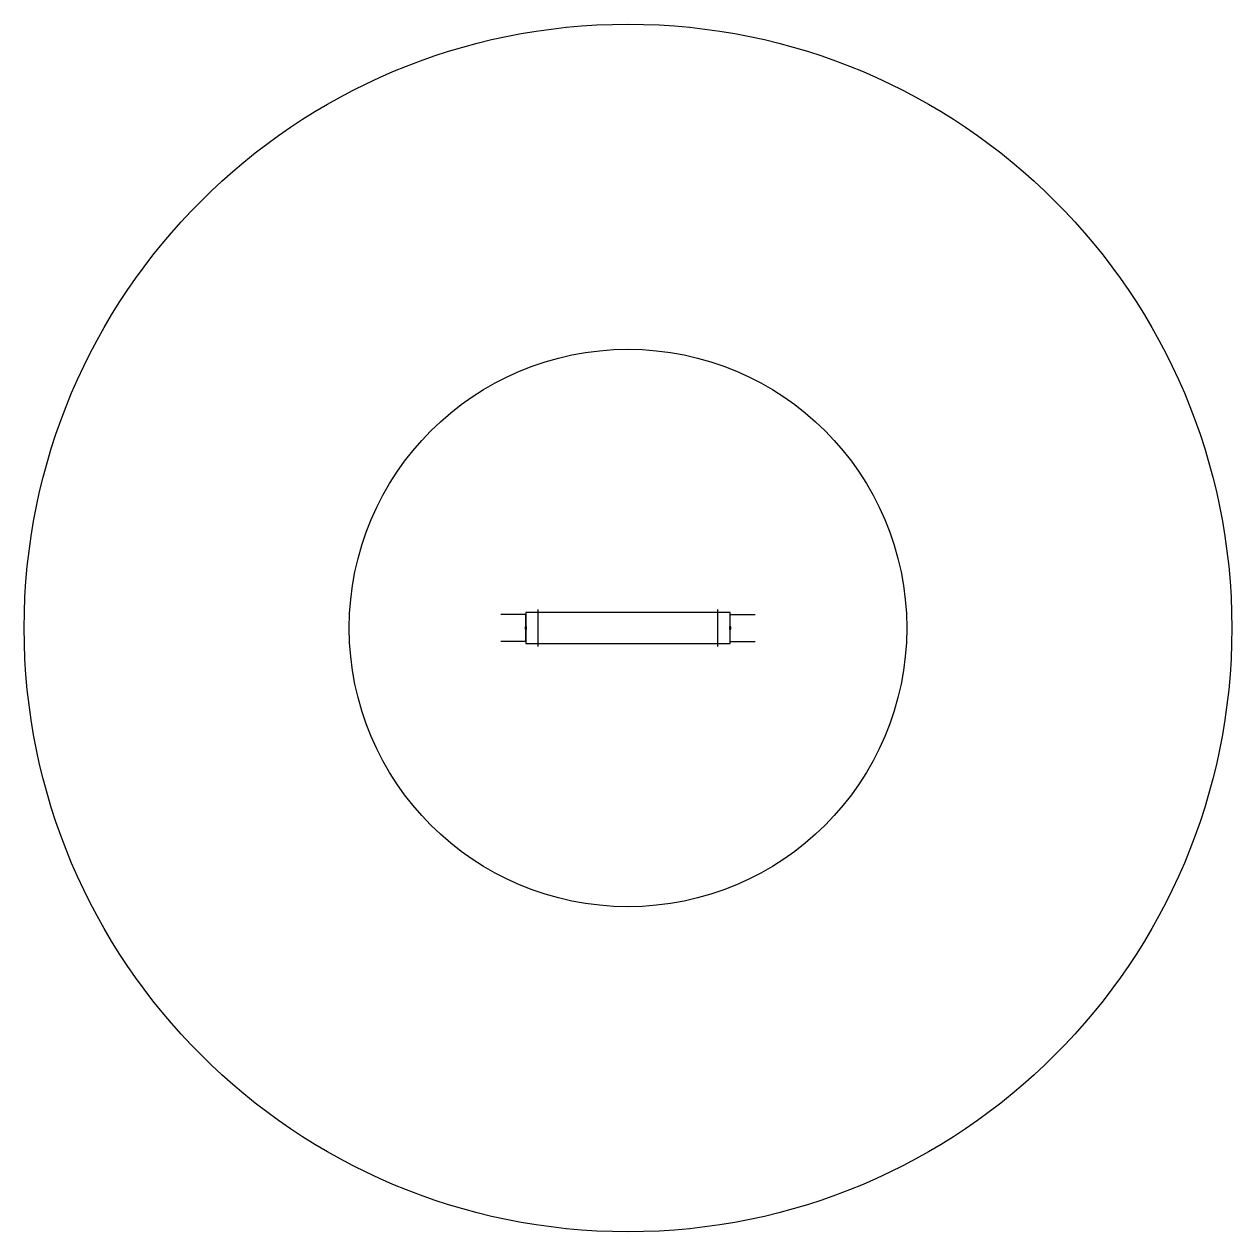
# Model space of a CAD drawing. Header units: metres. Extents: x -59 to 59, y -59 to 59.
import ezdxf

# ---------------------------------------------------------------- set-up
doc = ezdxf.new("R2010")
doc.units = ezdxf.units.M

msp = doc.modelspace()

# ---------------------------------------------------------------- linework, layer by layer
for p, q in [((-10.06, 1.32), (-12.5, 1.32)), ((-10.06, -1.32), (-10.06, 1.32)), ((-8.84, -1.83), (-8.84, 1.83)), ((8.84, -1.83), (8.84, 1.83)), ((10.06, -1.32), (10.06, 1.32)), ((10.06, 1.32), (12.5, 1.32)), ((-10.06, -1.32), (-12.5, -1.32)), ((10.06, -1.32), (12.5, -1.32))]:
    msp.add_line(p, q)
msp.add_lwpolyline([(-10.06, -1.525), (10.06, -1.525), (10.06, 1.525), (-10.06, 1.525)], close=True)
for centre, radius in [((0, 0), 59.43), ((0, 0), 27.43), ((-10.06, 0.1143), 0.05), ((-10.06, 0), 0.05), ((10.06, 0.1143), 0.05), ((10.06, 0), 0.05), ((-10.06, -0.1143), 0.05), ((10.06, -0.1143), 0.05)]:
    msp.add_circle(centre, radius)

doc.saveas('drawing.dxf')
